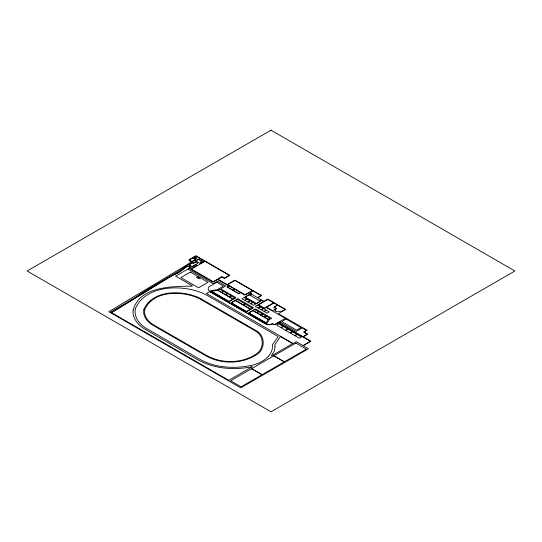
<?xml version="1.0" encoding="UTF-8"?>
<svg xmlns="http://www.w3.org/2000/svg" width="542" height="542" viewBox="0 0 542 542"><rect width="100%" height="100%" fill="white"/><g stroke="black" fill="none" stroke-linecap="round" stroke-linejoin="round"><path stroke-width="0.81" d="M252.796 302.395L250.628 303.649L247.863 302.05L250.031 300.803L255.722 304.089L253.554 305.336L250.736 303.71L252.904 302.456M275.051 346.494L274.428 351.02L271.21 355.999L292.646 343.628L280.404 336.555L274.774 344.902L275.051 346.494M135.351 308.784C133.65 317.422 139.971 324.983 147.139 328.872L198.928 358.777C214.835 368.079 234.774 369.116 252.457 365.132C261.915 362.91 273.52 355.776 272.49 344.692L278.242 336.596L206.597 295.051C185.994 284.028 145.859 283.635 135.351 308.784M143.84 309.455C142.505 316.386 147.6 322.395 153.345 325.491L204.869 355.24C220.045 364.271 240.709 364.509 255.783 355.152C265.458 350.125 265.79 335.742 256.027 330.559L200.716 298.628C183.731 289.841 152.83 289.13 143.84 309.455M144.789 309.529C143.495 316.271 148.447 322.104 154.036 325.112L205.533 354.841C220.282 363.655 240.384 363.899 255.058 354.8C264.449 349.922 264.774 335.938 255.289 330.911L200.059 299.021C183.562 290.478 153.515 289.774 144.789 309.529M133.115 310.349C132.18 318.798 138.867 325.783 145.69 329.665L197.539 359.603C213.839 368.966 234.063 370.315 252.22 366.724L228.758 380.315L111.489 312.612L171.313 276.081L178.616 272.558L187.512 266.156L190.493 267.538L175.594 276.142L192.349 285.81L191.773 286.142C172.539 286.461 139.131 286.149 133.115 310.349M268.019 319.38L266.251 322.957L248.954 312.971L252.938 310.668L268.019 319.38M269.245 319.678L266.982 323.547L248.541 312.903L255.478 308.893L271.698 318.262L269.245 319.678M191.434 262.213L187.986 264.781C171.17 276.793 152.234 285.58 135.202 297.45L110.751 312.063L111.442 312.463L117.316 309.069L171.157 275.993L178.46 272.463L187.41 266.02L188.23 266.054L190.947 267.619L188.182 269.211L213.209 283.656L217.484 281.19L225.757 285.966L220.757 288.845L236.027 297.666L229.09 301.67L210.858 291.149L209.957 291.671L266.786 324.482L270.526 324.421L272.396 323.723L274.733 324.434L285.282 318.35L266.298 307.389L264.449 308.452L258.107 304.794L263.71 301.562L260.736 299.841L259.659 300.464L260.831 301.135L256.305 303.75L244.815 297.118L249.34 294.502L250.465 295.153L251.535 294.53L248.703 292.897L244.991 295.038L240.797 292.619L238.805 293.771L226.99 286.948L228.677 285.98L217.498 279.523L212.918 282.165L190.364 269.15L196.929 265.363L195.777 264.699L192.037 266.854L188.934 265.065L192.308 262.558L193.169 263.06L196.204 261.312L195.493 260.898L198.568 259.123L203.48 261.962L204.768 261.217L195.933 256.115L194.646 256.861L196.854 258.141L195.079 259.164L195.892 259.638L191.434 262.213M192.214 262.728L189.178 264.984L192.024 266.63L197.864 263.256L195.75 262.037L193.386 263.405L192.214 262.728M307.009 330.2L303.954 332.029L307.571 334.211L303.31 336.677L310.891 341.25L303.174 345.708L308.452 348.757L240.75 387.842L108.854 311.691L191.292 262.199L188.806 259.896L195.953 255.77L229.828 275.322L224.463 278.425L221.935 276.962L218.053 279.205L227.254 284.516L234.869 280.119L261.556 295.525L257.701 297.754L263.954 301.372L267.816 299.143L285.715 309.475L278.419 313.689L307.009 330.2M271 130.188L27.1 271L271 411.812L514.9 271L271 130.188M192.654 257.972L189.307 259.903L192.051 261.488L195.398 259.557L192.654 257.972M194.497 257.043L192.999 257.911L194.402 258.724L195.906 257.857L194.497 257.043M198.589 259.286L195.764 260.919L200.228 263.493L201.36 262.836L200.35 262.247L202.037 261.278L198.589 259.286M201.848 261.569L200.675 262.247L201.8 262.897L202.972 262.22L201.848 261.569M204.944 261.298L191.482 269.076L213.277 281.677L221.956 276.664L224.456 278.114L229.259 275.343L204.944 261.298M190.344 272.098L180.838 277.585L198.548 287.816L208.053 282.328L190.344 272.098M197.634 276.65L196.421 277.355L198.948 278.818L200.167 278.114L197.634 276.65M216.847 282.24L208.988 286.772A7.026 4.058 0 0 0 209.91 291.352L211.041 290.695L217.166 289.685L223.46 286.054L216.847 282.24M209.686 291.616L206.448 293.486L293.141 343.54L296.325 341.704L303.032 345.572L310.41 341.311L278.215 322.727L274.99 324.583A1.497 0.867 0 0 1 273.473 324.516L272.348 323.865L270.505 324.516L266.705 324.536L209.686 291.616M219.706 289.252L217.925 290.282L221.576 292.389L223.358 291.359L219.706 289.252M234.93 280.485L227.599 284.719L244.977 294.746L252.308 290.519L234.93 280.485M229.313 285.925L227.505 286.969L233.04 290.16L234.849 289.116L229.313 285.925M223.534 291.46L221.746 292.49L225.452 294.624L227.233 293.595L223.534 291.46M227.403 293.689L225.614 294.719L229.232 296.806L231.014 295.776L227.403 293.689M235.072 289.245L233.263 290.288L238.846 293.513L240.655 292.47L235.072 289.245M231.244 295.912L229.462 296.941L233.033 299.001L234.815 297.971L231.244 295.912M232.87 299.082L228.887 301.386L211.502 291.345L217.728 290.336L232.87 299.082M237.891 298.744L230.953 302.748L246.556 311.758L253.493 307.748L237.891 298.744M237.267 299.387L235.506 300.404L243.04 304.76L244.801 303.744L237.267 299.387M235.424 300.559L231.441 302.856L246.447 311.521L250.431 309.218L235.424 300.559M253.067 290.952L250.187 292.612L251.556 293.405L250.858 293.805L257.558 297.673L261.129 295.607L253.067 290.952M244.232 297.45L242.064 298.703L244.882 300.329L247.05 299.076L244.232 297.45M249.259 294.794L245.14 297.172L256.231 303.574L260.35 301.196L249.259 294.794M247.159 299.143L244.991 300.397L247.755 301.989L249.923 300.735L247.159 299.143M244.916 303.805L243.168 304.814L250.594 309.103L252.342 308.093L244.916 303.805M257.531 305.126L255.357 306.379L258.229 308.039L260.397 306.786L257.531 305.126M267.802 299.421L258.419 304.841L264.245 308.202L273.629 302.788L267.802 299.421M254.855 309.543L253.067 310.573L256.684 312.659L258.466 311.63L254.855 309.543M260.506 306.847L258.338 308.1L261.156 309.726L263.324 308.473L260.506 306.847M263.432 308.54L261.264 309.787L264.076 311.413L266.251 310.166L263.432 308.54M258.615 311.711L256.833 312.741L260.512 314.868L262.294 313.838L258.615 311.711M273.961 302.978L266.542 307.26L272.538 310.722L276.183 308.622L273.764 307.226L277.545 305.044L273.961 302.978M266.359 310.227L264.184 311.481L267.057 313.134L269.225 311.88L266.359 310.227M262.477 313.947L260.695 314.977L264.293 317.05L266.075 316.02L262.477 313.947M277.755 305.166L274.164 307.233L276.549 308.608L274.435 309.828L275.763 310.6L274.957 311.067A4.024 2.324 0 0 0 280.709 311.013L281.549 311.494L285.133 309.428L277.755 305.166M266.257 316.128L264.469 317.158L268.134 319.272L269.916 318.242L266.257 316.128M280.397 321.792L278.784 322.72L303.025 336.711L307.334 334.224L303.764 332.002A24.532 14.16 0 0 0 306.25 330.437L302.3 327.903L296.223 331.413L280.546 322.355L280.959 322.117L280.397 321.792M286.101 319.048L281.745 321.569L296.569 330.125L300.925 327.612L286.101 319.048M278.724 323.845L276.555 325.098L280.898 327.605L283.066 326.352L278.724 323.845M283.33 326.501L281.163 327.754L285.498 330.261L287.673 329.008L283.33 326.501M287.924 329.157L285.756 330.41L290.092 332.917L292.267 331.663L287.924 329.157M292.565 331.833L290.39 333.086L294.733 335.593L296.901 334.339L292.565 331.833M297.151 334.482L294.983 335.735L299.326 338.242L301.494 336.988L297.151 334.482M251.488 368.716L230.607 380.775L241.088 386.825L261.976 374.773L251.488 368.716M273.737 355.87L251.698 368.601L262.179 374.651L284.218 361.927L273.737 355.87M295.891 343.086L273.947 355.748L284.435 361.805L306.372 349.136L295.891 343.086"/></g></svg>
